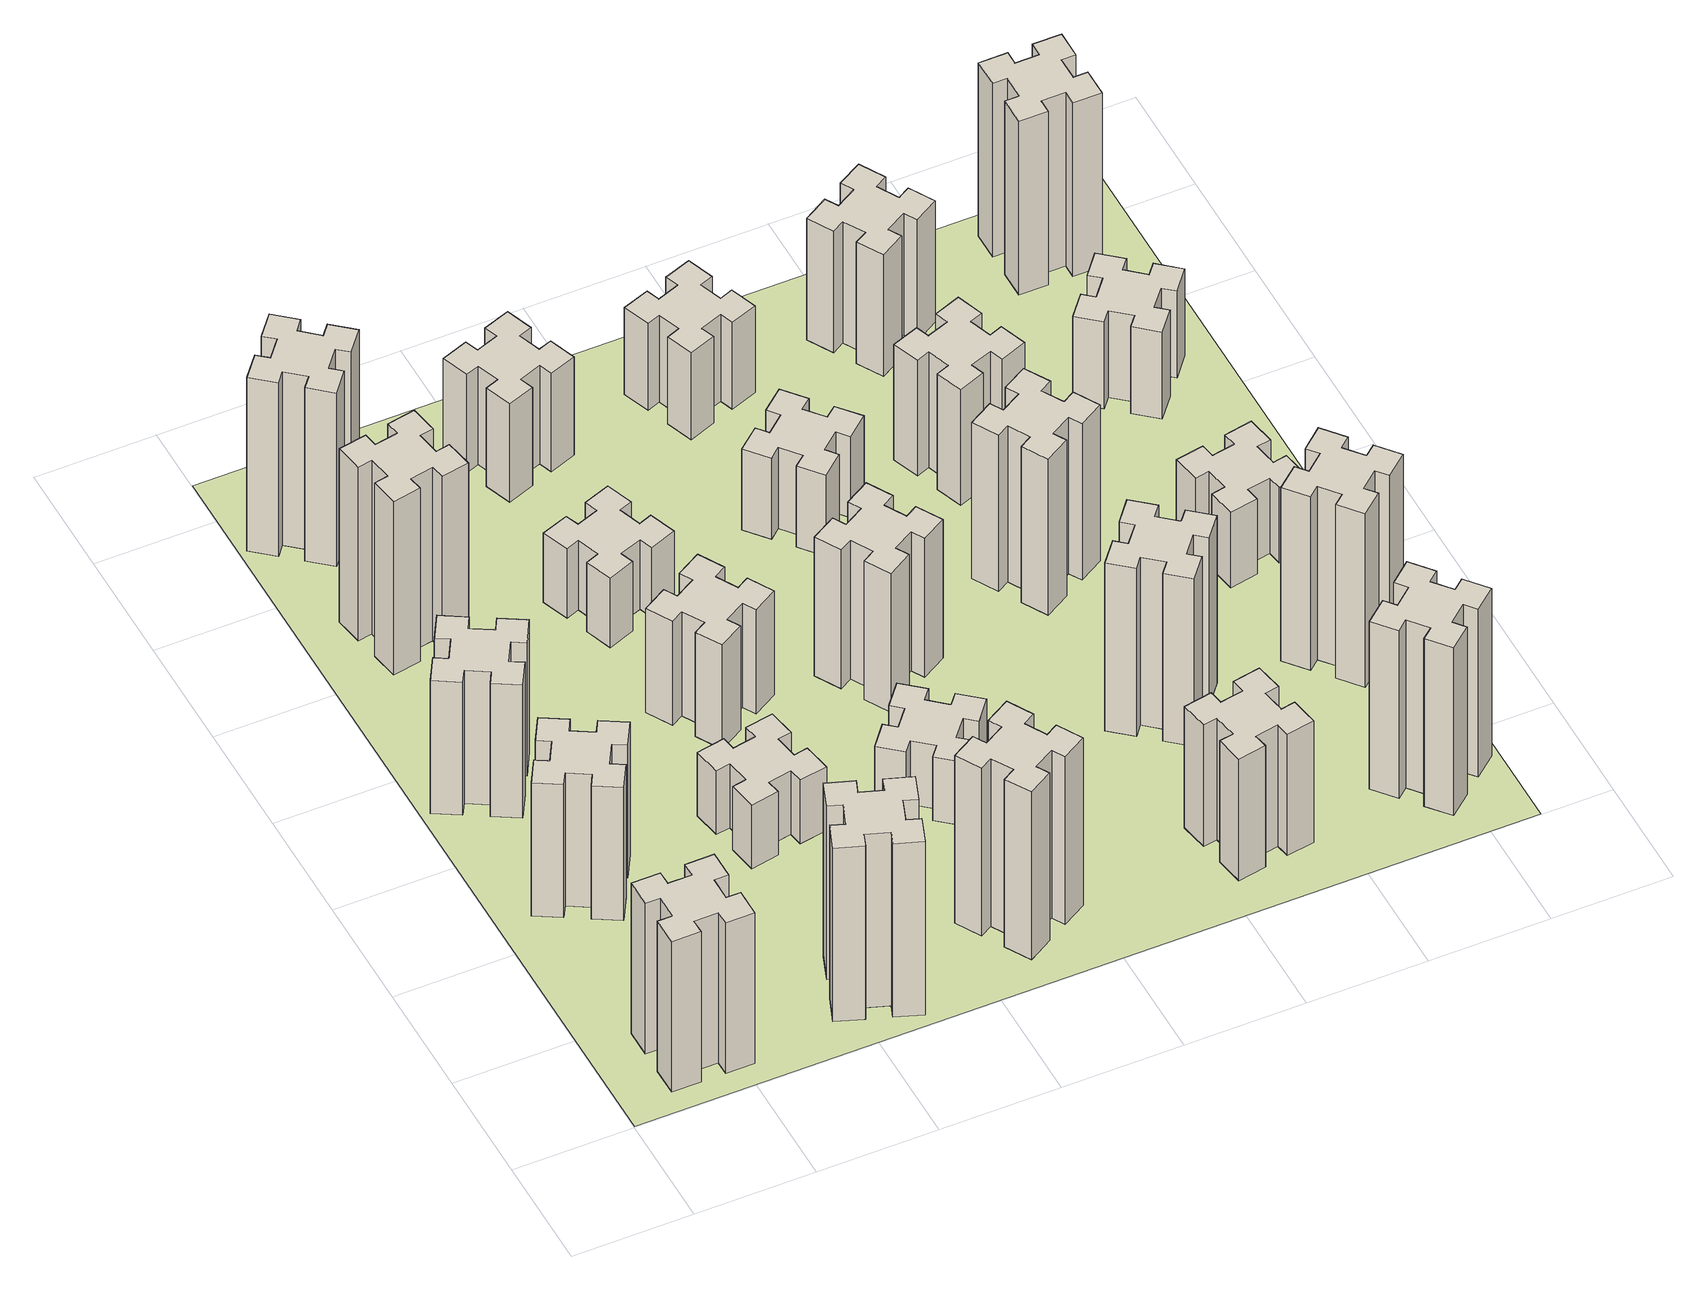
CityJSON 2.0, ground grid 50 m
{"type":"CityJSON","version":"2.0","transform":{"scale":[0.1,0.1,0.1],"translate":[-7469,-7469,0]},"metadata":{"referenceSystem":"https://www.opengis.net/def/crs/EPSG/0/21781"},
"CityObjects":{
"building1":{"type":"Building","attributes":{"class":"1000","function":"1000","usage":"1000","yearOfConstruction":2016,"roofType":"1000","measuredHeight":78,"storeysAboveGround":30,"storeysBelowGround":0},"geometry":[{"type":"Solid","lod":"1","boundaries":[[[[0,1,2,3,4,5,6,7,8,9,10,11,12,13,14,15,16,17,18,19]],[[17,16,20,21]],[[16,15,22,20]],[[15,14,23,22]],[[14,13,24,23]],[[13,12,25,24]],[[12,11,26,25]],[[11,10,27,26]],[[10,9,28,27]],[[9,8,29,28]],[[8,7,30,29]],[[7,6,31,30]],[[6,5,32,31]],[[5,4,33,32]],[[4,3,34,33]],[[3,2,35,34]],[[2,1,36,35]],[[1,0,37,36]],[[0,19,38,37]],[[19,18,39,38]],[[18,17,21,39]],[[24,25,26,27,28,29,30,31,32,33,34,35,36,37,38,39,21,20,22,23]]]]}]},
"building2":{"type":"Building","attributes":{"class":"1000","function":"1000","usage":"1000","yearOfConstruction":2016,"roofType":"1000","measuredHeight":69,"storeysAboveGround":30,"storeysBelowGround":0},"geometry":[{"type":"Solid","lod":"1","boundaries":[[[[40,41,42,43,44,45,46,47,48,49,50,51,52,53,54,55,56,57,58,59]],[[57,56,60,61]],[[56,55,62,60]],[[55,54,63,62]],[[54,53,64,63]],[[53,52,65,64]],[[52,51,66,65]],[[51,50,67,66]],[[50,49,68,67]],[[49,48,69,68]],[[48,47,70,69]],[[47,46,71,70]],[[46,45,72,71]],[[45,44,73,72]],[[44,43,74,73]],[[43,42,75,74]],[[42,41,76,75]],[[41,40,77,76]],[[40,59,78,77]],[[59,58,79,78]],[[58,57,61,79]],[[64,65,66,67,68,69,70,71,72,73,74,75,76,77,78,79,61,60,62,63]]]]}]},
"building3":{"type":"Building","attributes":{"class":"1000","function":"1000","usage":"1000","yearOfConstruction":2016,"roofType":"1000","measuredHeight":69,"storeysAboveGround":30,"storeysBelowGround":0},"geometry":[{"type":"Solid","lod":"1","boundaries":[[[[80,81,82,83,84,85,86,87,88,89,90,91,92,93,94,95,96,97,98,99]],[[97,96,100,101]],[[96,95,102,100]],[[95,94,103,102]],[[94,93,104,103]],[[93,92,105,104]],[[92,91,106,105]],[[91,90,107,106]],[[90,89,108,107]],[[89,88,109,108]],[[88,87,110,109]],[[87,86,111,110]],[[86,85,112,111]],[[85,84,113,112]],[[84,83,114,113]],[[83,82,115,114]],[[82,81,116,115]],[[81,80,117,116]],[[80,99,118,117]],[[99,98,119,118]],[[98,97,101,119]],[[104,105,106,107,108,109,110,111,112,113,114,115,116,117,118,119,101,100,102,103]]]]}]},
"building4":{"type":"Building","attributes":{"class":"1000","function":"1000","usage":"1000","yearOfConstruction":2016,"roofType":"1000","measuredHeight":90,"storeysAboveGround":30,"storeysBelowGround":0},"geometry":[{"type":"Solid","lod":"1","boundaries":[[[[120,121,122,123,124,125,126,127,128,129,130,131,132,133,134,135,136,137,138,139]],[[137,136,140,141]],[[136,135,142,140]],[[135,134,143,142]],[[134,133,144,143]],[[133,132,145,144]],[[132,131,146,145]],[[131,130,147,146]],[[130,129,148,147]],[[129,128,149,148]],[[128,127,150,149]],[[127,126,151,150]],[[126,125,152,151]],[[125,124,153,152]],[[124,123,154,153]],[[123,122,155,154]],[[122,121,156,155]],[[121,120,157,156]],[[120,139,158,157]],[[139,138,159,158]],[[138,137,141,159]],[[144,145,146,147,148,149,150,151,152,153,154,155,156,157,158,159,141,140,142,143]]]]}]},
"building5":{"type":"Building","attributes":{"class":"1000","function":"1000","usage":"1000","yearOfConstruction":2016,"roofType":"1000","measuredHeight":90,"storeysAboveGround":30,"storeysBelowGround":0},"geometry":[{"type":"Solid","lod":"1","boundaries":[[[[160,161,162,163,164,165,166,167,168,169,170,171,172,173,174,175,176,177,178,179]],[[177,176,180,181]],[[176,175,182,180]],[[175,174,183,182]],[[174,173,184,183]],[[173,172,185,184]],[[172,171,186,185]],[[171,170,187,186]],[[170,169,188,187]],[[169,168,189,188]],[[168,167,190,189]],[[167,166,191,190]],[[166,165,192,191]],[[165,164,193,192]],[[164,163,194,193]],[[163,162,195,194]],[[162,161,196,195]],[[161,160,197,196]],[[160,179,198,197]],[[179,178,199,198]],[[178,177,181,199]],[[184,185,186,187,188,189,190,191,192,193,194,195,196,197,198,199,181,180,182,183]]]]}]},
"building6":{"type":"Building","attributes":{"class":"1000","function":"1000","usage":"1000","yearOfConstruction":2016,"roofType":"1000","measuredHeight":90,"storeysAboveGround":30,"storeysBelowGround":0},"geometry":[{"type":"Solid","lod":"1","boundaries":[[[[200,201,202,203,204,205,206,207,208,209,210,211,212,213,214,215,216,217,218,219]],[[217,216,220,221]],[[216,215,222,220]],[[215,214,223,222]],[[214,213,224,223]],[[213,212,225,224]],[[212,211,226,225]],[[211,210,227,226]],[[210,209,228,227]],[[209,208,229,228]],[[208,207,230,229]],[[207,206,231,230]],[[206,205,232,231]],[[205,204,233,232]],[[204,203,234,233]],[[203,202,235,234]],[[202,201,236,235]],[[201,200,237,236]],[[200,219,238,237]],[[219,218,239,238]],[[218,217,221,239]],[[224,225,226,227,228,229,230,231,232,233,234,235,236,237,238,239,221,220,222,223]]]]}]},
"building7":{"type":"Building","attributes":{"class":"1000","function":"1000","usage":"1000","yearOfConstruction":2016,"roofType":"1000","measuredHeight":33,"storeysAboveGround":30,"storeysBelowGround":0},"geometry":[{"type":"Solid","lod":"1","boundaries":[[[[240,241,242,243,244,245,246,247,248,249,250,251,252,253,254,255,256,257,258,259]],[[257,256,260,261]],[[256,255,262,260]],[[255,254,263,262]],[[254,253,264,263]],[[253,252,265,264]],[[252,251,266,265]],[[251,250,267,266]],[[250,249,268,267]],[[249,248,269,268]],[[248,247,270,269]],[[247,246,271,270]],[[246,245,272,271]],[[245,244,273,272]],[[244,243,274,273]],[[243,242,275,274]],[[242,241,276,275]],[[241,240,277,276]],[[240,259,278,277]],[[259,258,279,278]],[[258,257,261,279]],[[264,265,266,267,268,269,270,271,272,273,274,275,276,277,278,279,261,260,262,263]]]]}]},
"building8":{"type":"Building","attributes":{"class":"1000","function":"1000","usage":"1000","yearOfConstruction":2016,"roofType":"1000","measuredHeight":54,"storeysAboveGround":30,"storeysBelowGround":0},"geometry":[{"type":"Solid","lod":"1","boundaries":[[[[280,281,282,283,284,285,286,287,288,289,290,291,292,293,294,295,296,297,298,299]],[[297,296,300,301]],[[296,295,302,300]],[[295,294,303,302]],[[294,293,304,303]],[[293,292,305,304]],[[292,291,306,305]],[[291,290,307,306]],[[290,289,308,307]],[[289,288,309,308]],[[288,287,310,309]],[[287,286,311,310]],[[286,285,312,311]],[[285,284,313,312]],[[284,283,314,313]],[[283,282,315,314]],[[282,281,316,315]],[[281,280,317,316]],[[280,299,318,317]],[[299,298,319,318]],[[298,297,301,319]],[[304,305,306,307,308,309,310,311,312,313,314,315,316,317,318,319,301,300,302,303]]]]}]},
"building9":{"type":"Building","attributes":{"class":"1000","function":"1000","usage":"1000","yearOfConstruction":2016,"roofType":"1000","measuredHeight":36,"storeysAboveGround":30,"storeysBelowGround":0},"geometry":[{"type":"Solid","lod":"1","boundaries":[[[[320,321,322,323,324,325,326,327,328,329,330,331,332,333,334,335,336,337,338,339]],[[337,336,340,341]],[[336,335,342,340]],[[335,334,343,342]],[[334,333,344,343]],[[333,332,345,344]],[[332,331,346,345]],[[331,330,347,346]],[[330,329,348,347]],[[329,328,349,348]],[[328,327,350,349]],[[327,326,351,350]],[[326,325,352,351]],[[325,324,353,352]],[[324,323,354,353]],[[323,322,355,354]],[[322,321,356,355]],[[321,320,357,356]],[[320,339,358,357]],[[339,338,359,358]],[[338,337,341,359]],[[344,345,346,347,348,349,350,351,352,353,354,355,356,357,358,359,341,340,342,343]]]]}]},
"building10":{"type":"Building","attributes":{"class":"1000","function":"1000","usage":"1000","yearOfConstruction":2016,"roofType":"1000","measuredHeight":87,"storeysAboveGround":30,"storeysBelowGround":0},"geometry":[{"type":"Solid","lod":"1","boundaries":[[[[360,361,362,363,364,365,366,367,368,369,370,371,372,373,374,375,376,377,378,379]],[[377,376,380,381]],[[376,375,382,380]],[[375,374,383,382]],[[374,373,384,383]],[[373,372,385,384]],[[372,371,386,385]],[[371,370,387,386]],[[370,369,388,387]],[[369,368,389,388]],[[368,367,390,389]],[[367,366,391,390]],[[366,365,392,391]],[[365,364,393,392]],[[364,363,394,393]],[[363,362,395,394]],[[362,361,396,395]],[[361,360,397,396]],[[360,379,398,397]],[[379,378,399,398]],[[378,377,381,399]],[[384,385,386,387,388,389,390,391,392,393,394,395,396,397,398,399,381,380,382,383]]]]}]},
"building11":{"type":"Building","attributes":{"class":"1000","function":"1000","usage":"1000","yearOfConstruction":2016,"roofType":"1000","measuredHeight":33,"storeysAboveGround":30,"storeysBelowGround":0},"geometry":[{"type":"Solid","lod":"1","boundaries":[[[[400,401,402,403,404,405,406,407,408,409,410,411,412,413,414,415,416,417,418,419]],[[417,416,420,421]],[[416,415,422,420]],[[415,414,423,422]],[[414,413,424,423]],[[413,412,425,424]],[[412,411,426,425]],[[411,410,427,426]],[[410,409,428,427]],[[409,408,429,428]],[[408,407,430,429]],[[407,406,431,430]],[[406,405,432,431]],[[405,404,433,432]],[[404,403,434,433]],[[403,402,435,434]],[[402,401,436,435]],[[401,400,437,436]],[[400,419,438,437]],[[419,418,439,438]],[[418,417,421,439]],[[424,425,426,427,428,429,430,431,432,433,434,435,436,437,438,439,421,420,422,423]]]]}]},
"building12":{"type":"Building","attributes":{"class":"1000","function":"1000","usage":"1000","yearOfConstruction":2016,"roofType":"1000","measuredHeight":51,"storeysAboveGround":30,"storeysBelowGround":0},"geometry":[{"type":"Solid","lod":"1","boundaries":[[[[440,441,442,443,444,445,446,447,448,449,450,451,452,453,454,455,456,457,458,459]],[[457,456,460,461]],[[456,455,462,460]],[[455,454,463,462]],[[454,453,464,463]],[[453,452,465,464]],[[452,451,466,465]],[[451,450,467,466]],[[450,449,468,467]],[[449,448,469,468]],[[448,447,470,469]],[[447,446,471,470]],[[446,445,472,471]],[[445,444,473,472]],[[444,443,474,473]],[[443,442,475,474]],[[442,441,476,475]],[[441,440,477,476]],[[440,459,478,477]],[[459,458,479,478]],[[458,457,461,479]],[[464,465,466,467,468,469,470,471,472,473,474,475,476,477,478,479,461,460,462,463]]]]}]},
"building13":{"type":"Building","attributes":{"class":"1000","function":"1000","usage":"1000","yearOfConstruction":2016,"roofType":"1000","measuredHeight":72,"storeysAboveGround":30,"storeysBelowGround":0},"geometry":[{"type":"Solid","lod":"1","boundaries":[[[[480,481,482,483,484,485,486,487,488,489,490,491,492,493,494,495,496,497,498,499]],[[497,496,500,501]],[[496,495,502,500]],[[495,494,503,502]],[[494,493,504,503]],[[493,492,505,504]],[[492,491,506,505]],[[491,490,507,506]],[[490,489,508,507]],[[489,488,509,508]],[[488,487,510,509]],[[487,486,511,510]],[[486,485,512,511]],[[485,484,513,512]],[[484,483,514,513]],[[483,482,515,514]],[[482,481,516,515]],[[481,480,517,516]],[[480,499,518,517]],[[499,498,519,518]],[[498,497,501,519]],[[504,505,506,507,508,509,510,511,512,513,514,515,516,517,518,519,501,500,502,503]]]]}]},
"building14":{"type":"Building","attributes":{"class":"1000","function":"1000","usage":"1000","yearOfConstruction":2016,"roofType":"1000","measuredHeight":42,"storeysAboveGround":30,"storeysBelowGround":0},"geometry":[{"type":"Solid","lod":"1","boundaries":[[[[520,521,522,523,524,525,526,527,528,529,530,531,532,533,534,535,536,537,538,539]],[[537,536,540,541]],[[536,535,542,540]],[[535,534,543,542]],[[534,533,544,543]],[[533,532,545,544]],[[532,531,546,545]],[[531,530,547,546]],[[530,529,548,547]],[[529,528,549,548]],[[528,527,550,549]],[[527,526,551,550]],[[526,525,552,551]],[[525,524,553,552]],[[524,523,554,553]],[[523,522,555,554]],[[522,521,556,555]],[[521,520,557,556]],[[520,539,558,557]],[[539,538,559,558]],[[538,537,541,559]],[[544,545,546,547,548,549,550,551,552,553,554,555,556,557,558,559,541,540,542,543]]]]}]},
"building15":{"type":"Building","attributes":{"class":"1000","function":"1000","usage":"1000","yearOfConstruction":2016,"roofType":"1000","measuredHeight":63,"storeysAboveGround":30,"storeysBelowGround":0},"geometry":[{"type":"Solid","lod":"1","boundaries":[[[[560,561,562,563,564,565,566,567,568,569,570,571,572,573,574,575,576,577,578,579]],[[577,576,580,581]],[[576,575,582,580]],[[575,574,583,582]],[[574,573,584,583]],[[573,572,585,584]],[[572,571,586,585]],[[571,570,587,586]],[[570,569,588,587]],[[569,568,589,588]],[[568,567,590,589]],[[567,566,591,590]],[[566,565,592,591]],[[565,564,593,592]],[[564,563,594,593]],[[563,562,595,594]],[[562,561,596,595]],[[561,560,597,596]],[[560,579,598,597]],[[579,578,599,598]],[[578,577,581,599]],[[584,585,586,587,588,589,590,591,592,593,594,595,596,597,598,599,581,580,582,583]]]]}]},
"building16":{"type":"Building","attributes":{"class":"1000","function":"1000","usage":"1000","yearOfConstruction":2016,"roofType":"1000","measuredHeight":45,"storeysAboveGround":30,"storeysBelowGround":0},"geometry":[{"type":"Solid","lod":"1","boundaries":[[[[600,601,602,603,604,605,606,607,608,609,610,611,612,613,614,615,616,617,618,619]],[[617,616,620,621]],[[616,615,622,620]],[[615,614,623,622]],[[614,613,624,623]],[[613,612,625,624]],[[612,611,626,625]],[[611,610,627,626]],[[610,609,628,627]],[[609,608,629,628]],[[608,607,630,629]],[[607,606,631,630]],[[606,605,632,631]],[[605,604,633,632]],[[604,603,634,633]],[[603,602,635,634]],[[602,601,636,635]],[[601,600,637,636]],[[600,619,638,637]],[[619,618,639,638]],[[618,617,621,639]],[[624,625,626,627,628,629,630,631,632,633,634,635,636,637,638,639,621,620,622,623]]]]}]},
"building17":{"type":"Building","attributes":{"class":"1000","function":"1000","usage":"1000","yearOfConstruction":2016,"roofType":"1000","measuredHeight":87,"storeysAboveGround":30,"storeysBelowGround":0},"geometry":[{"type":"Solid","lod":"1","boundaries":[[[[640,641,642,643,644,645,646,647,648,649,650,651,652,653,654,655,656,657,658,659]],[[657,656,660,661]],[[656,655,662,660]],[[655,654,663,662]],[[654,653,664,663]],[[653,652,665,664]],[[652,651,666,665]],[[651,650,667,666]],[[650,649,668,667]],[[649,648,669,668]],[[648,647,670,669]],[[647,646,671,670]],[[646,645,672,671]],[[645,644,673,672]],[[644,643,674,673]],[[643,642,675,674]],[[642,641,676,675]],[[641,640,677,676]],[[640,659,678,677]],[[659,658,679,678]],[[658,657,661,679]],[[664,665,666,667,668,669,670,671,672,673,674,675,676,677,678,679,661,660,662,663]]]]}]},
"building18":{"type":"Building","attributes":{"class":"1000","function":"1000","usage":"1000","yearOfConstruction":2016,"roofType":"1000","measuredHeight":81,"storeysAboveGround":30,"storeysBelowGround":0},"geometry":[{"type":"Solid","lod":"1","boundaries":[[[[680,681,682,683,684,685,686,687,688,689,690,691,692,693,694,695,696,697,698,699]],[[697,696,700,701]],[[696,695,702,700]],[[695,694,703,702]],[[694,693,704,703]],[[693,692,705,704]],[[692,691,706,705]],[[691,690,707,706]],[[690,689,708,707]],[[689,688,709,708]],[[688,687,710,709]],[[687,686,711,710]],[[686,685,712,711]],[[685,684,713,712]],[[684,683,714,713]],[[683,682,715,714]],[[682,681,716,715]],[[681,680,717,716]],[[680,699,718,717]],[[699,698,719,718]],[[698,697,701,719]],[[704,705,706,707,708,709,710,711,712,713,714,715,716,717,718,719,701,700,702,703]]]]}]},
"building19":{"type":"Building","attributes":{"class":"1000","function":"1000","usage":"1000","yearOfConstruction":2016,"roofType":"1000","measuredHeight":60,"storeysAboveGround":30,"storeysBelowGround":0},"geometry":[{"type":"Solid","lod":"1","boundaries":[[[[720,721,722,723,724,725,726,727,728,729,730,731,732,733,734,735,736,737,738,739]],[[737,736,740,741]],[[736,735,742,740]],[[735,734,743,742]],[[734,733,744,743]],[[733,732,745,744]],[[732,731,746,745]],[[731,730,747,746]],[[730,729,748,747]],[[729,728,749,748]],[[728,727,750,749]],[[727,726,751,750]],[[726,725,752,751]],[[725,724,753,752]],[[724,723,754,753]],[[723,722,755,754]],[[722,721,756,755]],[[721,720,757,756]],[[720,739,758,757]],[[739,738,759,758]],[[738,737,741,759]],[[744,745,746,747,748,749,750,751,752,753,754,755,756,757,758,759,741,740,742,743]]]]}]},
"building20":{"type":"Building","attributes":{"class":"1000","function":"1000","usage":"1000","yearOfConstruction":2016,"roofType":"1000","measuredHeight":87,"storeysAboveGround":30,"storeysBelowGround":0},"geometry":[{"type":"Solid","lod":"1","boundaries":[[[[760,761,762,763,764,765,766,767,768,769,770,771,772,773,774,775,776,777,778,779]],[[777,776,780,781]],[[776,775,782,780]],[[775,774,783,782]],[[774,773,784,783]],[[773,772,785,784]],[[772,771,786,785]],[[771,770,787,786]],[[770,769,788,787]],[[769,768,789,788]],[[768,767,790,789]],[[767,766,791,790]],[[766,765,792,791]],[[765,764,793,792]],[[764,763,794,793]],[[763,762,795,794]],[[762,761,796,795]],[[761,760,797,796]],[[760,779,798,797]],[[779,778,799,798]],[[778,777,781,799]],[[784,785,786,787,788,789,790,791,792,793,794,795,796,797,798,799,781,780,782,783]]]]}]},
"building21":{"type":"Building","attributes":{"class":"1000","function":"1000","usage":"1000","yearOfConstruction":2016,"roofType":"1000","measuredHeight":63,"storeysAboveGround":30,"storeysBelowGround":0},"geometry":[{"type":"Solid","lod":"1","boundaries":[[[[800,801,802,803,804,805,806,807,808,809,810,811,812,813,814,815,816,817,818,819]],[[817,816,820,821]],[[816,815,822,820]],[[815,814,823,822]],[[814,813,824,823]],[[813,812,825,824]],[[812,811,826,825]],[[811,810,827,826]],[[810,809,828,827]],[[809,808,829,828]],[[808,807,830,829]],[[807,806,831,830]],[[806,805,832,831]],[[805,804,833,832]],[[804,803,834,833]],[[803,802,835,834]],[[802,801,836,835]],[[801,800,837,836]],[[800,819,838,837]],[[819,818,839,838]],[[818,817,821,839]],[[824,825,826,827,828,829,830,831,832,833,834,835,836,837,838,839,821,820,822,823]]]]}]},
"building22":{"type":"Building","attributes":{"class":"1000","function":"1000","usage":"1000","yearOfConstruction":2016,"roofType":"1000","measuredHeight":90,"storeysAboveGround":30,"storeysBelowGround":0},"geometry":[{"type":"Solid","lod":"1","boundaries":[[[[840,841,842,843,844,845,846,847,848,849,850,851,852,853,854,855,856,857,858,859]],[[857,856,860,861]],[[856,855,862,860]],[[855,854,863,862]],[[854,853,864,863]],[[853,852,865,864]],[[852,851,866,865]],[[851,850,867,866]],[[850,849,868,867]],[[849,848,869,868]],[[848,847,870,869]],[[847,846,871,870]],[[846,845,872,871]],[[845,844,873,872]],[[844,843,874,873]],[[843,842,875,874]],[[842,841,876,875]],[[841,840,877,876]],[[840,859,878,877]],[[859,858,879,878]],[[858,857,861,879]],[[864,865,866,867,868,869,870,871,872,873,874,875,876,877,878,879,861,860,862,863]]]]}]},
"building23":{"type":"Building","attributes":{"class":"1000","function":"1000","usage":"1000","yearOfConstruction":2016,"roofType":"1000","measuredHeight":39,"storeysAboveGround":30,"storeysBelowGround":0},"geometry":[{"type":"Solid","lod":"1","boundaries":[[[[880,881,882,883,884,885,886,887,888,889,890,891,892,893,894,895,896,897,898,899]],[[897,896,900,901]],[[896,895,902,900]],[[895,894,903,902]],[[894,893,904,903]],[[893,892,905,904]],[[892,891,906,905]],[[891,890,907,906]],[[890,889,908,907]],[[889,888,909,908]],[[888,887,910,909]],[[887,886,911,910]],[[886,885,912,911]],[[885,884,913,912]],[[884,883,914,913]],[[883,882,915,914]],[[882,881,916,915]],[[881,880,917,916]],[[880,899,918,917]],[[899,898,919,918]],[[898,897,901,919]],[[904,905,906,907,908,909,910,911,912,913,914,915,916,917,918,919,901,900,902,903]]]]}]},
"building24":{"type":"Building","attributes":{"class":"1000","function":"1000","usage":"1000","yearOfConstruction":2016,"roofType":"1000","measuredHeight":45,"storeysAboveGround":30,"storeysBelowGround":0},"geometry":[{"type":"Solid","lod":"1","boundaries":[[[[920,921,922,923,924,925,926,927,928,929,930,931,932,933,934,935,936,937,938,939]],[[937,936,940,941]],[[936,935,942,940]],[[935,934,943,942]],[[934,933,944,943]],[[933,932,945,944]],[[932,931,946,945]],[[931,930,947,946]],[[930,929,948,947]],[[929,928,949,948]],[[928,927,950,949]],[[927,926,951,950]],[[926,925,952,951]],[[925,924,953,952]],[[924,923,954,953]],[[923,922,955,954]],[[922,921,956,955]],[[921,920,957,956]],[[920,939,958,957]],[[939,938,959,958]],[[938,937,941,959]],[[944,945,946,947,948,949,950,951,952,953,954,955,956,957,958,959,941,940,942,943]]]]}]},
"building25":{"type":"Building","attributes":{"class":"1000","function":"1000","usage":"1000","yearOfConstruction":2016,"roofType":"1000","measuredHeight":90,"storeysAboveGround":30,"storeysBelowGround":0},"geometry":[{"type":"Solid","lod":"1","boundaries":[[[[960,961,962,963,964,965,966,967,968,969,970,971,972,973,974,975,976,977,978,979]],[[977,976,980,981]],[[976,975,982,980]],[[975,974,983,982]],[[974,973,984,983]],[[973,972,985,984]],[[972,971,986,985]],[[971,970,987,986]],[[970,969,988,987]],[[969,968,989,988]],[[968,967,990,989]],[[967,966,991,990]],[[966,965,992,991]],[[965,964,993,992]],[[964,963,994,993]],[[963,962,995,994]],[[962,961,996,995]],[[961,960,997,996]],[[960,979,998,997]],[[979,978,999,998]],[[978,977,981,999]],[[984,985,986,987,988,989,990,991,992,993,994,995,996,997,998,999,981,980,982,983]]]]}]},
"landuse1":{"type":"LandUse","attributes":{"name":"plot1","function":"1010"},"geometry":[{"type":"MultiSurface","lod":"1","boundaries":[[[1000,1001,1002,1003]]]}]}
},
"vertices":[
[265,325,0],[265,225,0],[205,225,0],[205,105,0],[325,105,0],[325,165,0],[425,165,0],[425,105,0],[545,105,0],[545,225,0],[485,225,0],[485,325,0],[545,325,0],[545,445,0],[425,445,0],[425,385,0],[325,385,0],[325,445,0],[205,445,0],[205,325,0],[325,385,780],[325,445,780],[425,385,780],[425,445,780],[545,445,780],[545,325,780],[485,325,780],[485,225,780],[545,225,780],[545,105,780],[425,105,780],[425,165,780],[325,165,780],[325,105,780],[205,105,780],[205,225,780],[265,225,780],[265,325,780],[205,325,780],[205,445,780],
[305,1314,0],[255,1227,0],[203,1257,0],[143,1153,0],[247,1093,0],[277,1145,0],[364,1095,0],[334,1043,0],[438,983,0],[498,1087,0],[446,1117,0],[496,1204,0],[548,1174,0],[608,1278,0],[504,1338,0],[474,1286,0],[387,1336,0],[417,1388,0],[313,1448,0],[253,1344,0],[387,1336,690],[417,1388,690],[474,1286,690],[504,1338,690],[608,1278,690],[548,1174,690],[496,1204,690],[446,1117,690],[498,1087,690],[438,983,690],[334,1043,690],[364,1095,690],[277,1145,690],[247,1093,690],[143,1153,690],[203,1257,690],[255,1227,690],[305,1314,690],[253,1344,690],[313,1448,690],
[374,1926,0],[287,1976,0],[317,2028,0],[213,2088,0],[153,1984,0],[205,1954,0],[155,1867,0],[103,1897,0],[43,1793,0],[147,1733,0],[177,1785,0],[264,1735,0],[234,1683,0],[338,1623,0],[398,1727,0],[346,1757,0],[396,1844,0],[448,1814,0],[508,1918,0],[404,1978,0],[396,1844,690],[448,1814,690],[346,1757,690],[398,1727,690],[338,1623,690],[234,1683,690],[264,1735,690],[177,1785,690],[147,1733,690],[43,1793,690],[103,1897,690],[155,1867,690],[205,1954,690],[153,1984,690],[213,2088,690],[317,2028,690],[287,1976,690],[374,1926,690],[404,1978,690],[508,1918,690],
[405,2812,0],[307,2795,0],[297,2854,0],[178,2833,0],[199,2715,0],[258,2725,0],[276,2627,0],[217,2617,0],[237,2498,0],[356,2519,0],[345,2578,0],[444,2596,0],[454,2537,0],[572,2557,0],[551,2676,0],[492,2665,0],[475,2764,0],[534,2774,0],[513,2892,0],[395,2871,0],[475,2764,900],[534,2774,900],[492,2665,900],[551,2676,900],[572,2557,900],[454,2537,900],[444,2596,900],[345,2578,900],[356,2519,900],[237,2498,900],[217,2617,900],[276,2627,900],[258,2725,900],[199,2715,900],[178,2833,900],[297,2854,900],[307,2795,900],[405,2812,900],[395,2871,900],[513,2892,900],
[1029,360,0],[995,266,0],[939,287,0],[897,174,0],[1010,133,0],[1031,189,0],[1125,155,0],[1104,99,0],[1217,57,0],[1258,170,0],[1202,191,0],[1236,285,0],[1292,264,0],[1333,377,0],[1220,418,0],[1200,362,0],[1106,396,0],[1127,452,0],[1014,493,0],[973,380,0],[1106,396,900],[1127,452,900],[1200,362,900],[1220,418,900],[1333,377,900],[1292,264,900],[1236,285,900],[1202,191,900],[1258,170,900],[1217,57,900],[1104,99,900],[1125,155,900],[1031,189,900],[1010,133,900],[897,174,900],[939,287,900],[995,266,900],[1029,360,900],[973,380,900],[1014,493,900],
[384,3387,0],[308,3452,0],[346,3498,0],[254,3575,0],[177,3483,0],[223,3444,0],[159,3368,0],[113,3406,0],[36,3314,0],[128,3237,0],[166,3283,0],[243,3219,0],[204,3173,0],[296,3096,0],[373,3188,0],[327,3226,0],[392,3303,0],[438,3264,0],[515,3356,0],[423,3433,0],[392,3303,900],[438,3264,900],[327,3226,900],[373,3188,900],[296,3096,900],[204,3173,900],[243,3219,900],[166,3283,900],[128,3237,900],[36,3314,900],[113,3406,900],[159,3368,900],[223,3444,900],[177,3483,900],[254,3575,900],[346,3498,900],[308,3452,900],[384,3387,900],[423,3433,900],[515,3356,900],
[1232,1185,0],[1215,1284,0],[1274,1294,0],[1253,1412,0],[1135,1391,0],[1145,1332,0],[1047,1315,0],[1037,1374,0],[918,1353,0],[939,1235,0],[998,1245,0],[1016,1147,0],[957,1137,0],[977,1018,0],[1096,1039,0],[1085,1098,0],[1184,1116,0],[1194,1057,0],[1312,1077,0],[1291,1196,0],[1184,1116,330],[1194,1057,330],[1085,1098,330],[1096,1039,330],[977,1018,330],[957,1137,330],[1016,1147,330],[998,1245,330],[939,1235,330],[918,1353,330],[1037,1374,330],[1047,1315,330],[1145,1332,330],[1135,1391,330],[1253,1412,330],[1274,1294,330],[1215,1284,330],[1232,1185,330],[1291,1196,330],[1312,1077,330],
[1336,1867,0],[1286,1954,0],[1338,1984,0],[1278,2088,0],[1174,2028,0],[1204,1976,0],[1117,1926,0],[1087,1978,0],[983,1918,0],[1043,1814,0],[1095,1844,0],[1145,1757,0],[1093,1727,0],[1153,1623,0],[1257,1683,0],[1227,1735,0],[1314,1785,0],[1344,1733,0],[1448,1793,0],[1388,1897,0],[1314,1785,540],[1344,1733,540],[1227,1735,540],[1257,1683,540],[1153,1623,540],[1093,1727,540],[1145,1757,540],[1095,1844,540],[1043,1814,540],[983,1918,540],[1087,1978,540],[1117,1926,540],[1204,1976,540],[1174,2028,540],[1278,2088,540],[1338,1984,540],[1286,1954,540],[1336,1867,540],[1388,1897,540],[1448,1793,540],
[1125,2616,0],[1031,2582,0],[1010,2638,0],[897,2597,0],[939,2484,0],[995,2505,0],[1029,2411,0],[973,2390,0],[1014,2277,0],[1127,2319,0],[1106,2375,0],[1200,2409,0],[1220,2353,0],[1333,2394,0],[1292,2507,0],[1236,2486,0],[1202,2580,0],[1258,2600,0],[1217,2713,0],[1104,2672,0],[1202,2580,360],[1258,2600,360],[1236,2486,360],[1292,2507,360],[1333,2394,360],[1220,2353,360],[1200,2409,360],[1106,2375,360],[1127,2319,360],[1014,2277,360],[973,2390,360],[1029,2411,360],[995,2505,360],[939,2484,360],[897,2597,360],[1010,2638,360],[1031,2582,360],[1125,2616,360],[1104,2672,360],[1217,2713,360],
[1744,496,0],[1657,446,0],[1627,498,0],[1523,438,0],[1583,334,0],[1635,364,0],[1685,277,0],[1633,247,0],[1693,143,0],[1797,203,0],[1767,255,0],[1854,305,0],[1884,253,0],[1988,313,0],[1928,417,0],[1876,387,0],[1826,474,0],[1878,504,0],[1818,608,0],[1714,548,0],[1826,474,870],[1878,504,870],[1876,387,870],[1928,417,870],[1988,313,870],[1884,253,870],[1854,305,870],[1767,255,870],[1797,203,870],[1693,143,870],[1633,247,870],[1685,277,870],[1635,364,870],[1583,334,870],[1523,438,870],[1627,498,870],[1657,446,870],[1744,496,870],[1714,548,870],[1818,608,870],
[1703,1224,0],[1639,1148,0],[1593,1186,0],[1516,1094,0],[1608,1017,0],[1646,1063,0],[1723,999,0],[1684,953,0],[1776,876,0],[1853,968,0],[1807,1006,0],[1872,1083,0],[1918,1044,0],[1995,1136,0],[1903,1213,0],[1864,1167,0],[1788,1232,0],[1826,1278,0],[1734,1355,0],[1657,1263,0],[1788,1232,330],[1826,1278,330],[1864,1167,330],[1903,1213,330],[1995,1136,330],[1918,1044,330],[1872,1083,330],[1807,1006,330],[1853,968,330],[1776,876,330],[1684,953,330],[1723,999,330],[1646,1063,330],[1608,1017,330],[1516,1094,330],[1593,1186,330],[1639,1148,330],[1703,1224,330],[1657,1263,330],[1734,1355,330],
[1125,3456,0],[1031,3422,0],[1010,3478,0],[897,3437,0],[939,3324,0],[995,3345,0],[1029,3251,0],[973,3230,0],[1014,3117,0],[1127,3159,0],[1106,3215,0],[1200,3249,0],[1220,3193,0],[1333,3234,0],[1292,3347,0],[1236,3326,0],[1202,3420,0],[1258,3440,0],[1217,3553,0],[1104,3512,0],[1202,3420,510],[1258,3440,510],[1236,3326,510],[1292,3347,510],[1333,3234,510],[1220,3193,510],[1200,3249,510],[1106,3215,510],[1127,3159,510],[1014,3117,510],[973,3230,510],[1029,3251,510],[995,3345,510],[939,3324,510],[897,3437,510],[1010,3478,510],[1031,3422,510],[1125,3456,510],[1104,3512,510],[1217,3553,510],
[1976,1767,0],[1926,1854,0],[1978,1884,0],[1918,1988,0],[1814,1928,0],[1844,1876,0],[1757,1826,0],[1727,1878,0],[1623,1818,0],[1683,1714,0],[1735,1744,0],[1785,1657,0],[1733,1627,0],[1793,1523,0],[1897,1583,0],[1867,1635,0],[1954,1685,0],[1984,1633,0],[2088,1693,0],[2028,1797,0],[1954,1685,720],[1984,1633,720],[1867,1635,720],[1897,1583,720],[1793,1523,720],[1733,1627,720],[1785,1657,720],[1735,1744,720],[1683,1714,720],[1623,1818,720],[1727,1878,720],[1757,1826,720],[1844,1876,720],[1814,1928,720],[1918,1988,720],[1978,1884,720],[1926,1854,720],[1976,1767,720],[2028,1797,720],[2088,1693,720],
[1988,2479,0],[2064,2543,0],[2103,2497,0],[2195,2574,0],[2118,2666,0],[2072,2628,0],[2007,2704,0],[2053,2743,0],[1976,2835,0],[1884,2758,0],[1923,2712,0],[1846,2647,0],[1808,2693,0],[1716,2616,0],[1793,2524,0],[1839,2563,0],[1903,2486,0],[1857,2448,0],[1934,2356,0],[2026,2433,0],[1903,2486,420],[1857,2448,420],[1839,2563,420],[1793,2524,420],[1716,2616,420],[1808,2693,420],[1846,2647,420],[1923,2712,420],[1884,2758,420],[1976,2835,420],[2053,2743,420],[2007,2704,420],[2072,2628,420],[2118,2666,420],[2195,2574,420],[2103,2497,420],[2064,2543,420],[1988,2479,420],[2026,2433,420],[1934,2356,420],
[2665,258,0],[2764,276,0],[2774,217,0],[2892,237,0],[2871,356,0],[2812,345,0],[2795,444,0],[2854,454,0],[2833,572,0],[2715,551,0],[2725,492,0],[2627,475,0],[2617,534,0],[2498,513,0],[2519,395,0],[2578,405,0],[2596,307,0],[2537,297,0],[2557,178,0],[2676,199,0],[2596,307,630],[2537,297,630],[2578,405,630],[2519,395,630],[2498,513,630],[2617,534,630],[2627,475,630],[2725,492,630],[2715,551,630],[2833,572,630],[2854,454,630],[2795,444,630],[2812,345,630],[2871,356,630],[2892,237,630],[2774,217,630],[2764,276,630],[2665,258,630],[2676,199,630],[2557,178,630],
[1865,3456,0],[1771,3422,0],[1750,3478,0],[1637,3437,0],[1679,3324,0],[1735,3345,0],[1769,3251,0],[1713,3230,0],[1754,3117,0],[1867,3159,0],[1846,3215,0],[1940,3249,0],[1960,3193,0],[2073,3234,0],[2032,3347,0],[1976,3326,0],[1942,3420,0],[1998,3440,0],[1957,3553,0],[1844,3512,0],[1942,3420,450],[1998,3440,450],[1976,3326,450],[2032,3347,450],[2073,3234,450],[1960,3193,450],[1940,3249,450],[1846,3215,450],[1867,3159,450],[1754,3117,450],[1713,3230,450],[1769,3251,450],[1735,3345,450],[1679,3324,450],[1637,3437,450],[1750,3478,450],[1771,3422,450],[1865,3456,450],[1844,3512,450],[1957,3553,450],
[2804,1167,0],[2728,1232,0],[2766,1278,0],[2674,1355,0],[2597,1263,0],[2643,1224,0],[2579,1148,0],[2533,1186,0],[2456,1094,0],[2548,1017,0],[2586,1063,0],[2663,999,0],[2624,953,0],[2716,876,0],[2793,968,0],[2747,1006,0],[2812,1083,0],[2858,1044,0],[2935,1136,0],[2843,1213,0],[2812,1083,870],[2858,1044,870],[2747,1006,870],[2793,968,870],[2716,876,870],[2624,953,870],[2663,999,870],[2586,1063,870],[2548,1017,870],[2456,1094,870],[2533,1186,870],[2579,1148,870],[2643,1224,870],[2597,1263,870],[2674,1355,870],[2766,1278,870],[2728,1232,870],[2804,1167,870],[2843,1213,870],[2935,1136,870],
[2716,1967,0],[2666,2054,0],[2718,2084,0],[2658,2188,0],[2554,2128,0],[2584,2076,0],[2497,2026,0],[2467,2078,0],[2363,2018,0],[2423,1914,0],[2475,1944,0],[2525,1857,0],[2473,1827,0],[2533,1723,0],[2637,1783,0],[2607,1835,0],[2694,1885,0],[2724,1833,0],[2828,1893,0],[2768,1997,0],[2694,1885,810],[2724,1833,810],[2607,1835,810],[2637,1783,810],[2533,1723,810],[2473,1827,810],[2525,1857,810],[2475,1944,810],[2423,1914,810],[2363,2018,810],[2467,2078,810],[2497,2026,810],[2584,2076,810],[2554,2128,810],[2658,2188,810],[2718,2084,810],[2666,2054,810],[2716,1967,810],[2768,1997,810],[2828,1893,810],
[2586,2475,0],[2680,2509,0],[2700,2453,0],[2813,2494,0],[2772,2607,0],[2716,2586,0],[2682,2680,0],[2738,2700,0],[2697,2813,0],[2584,2772,0],[2605,2716,0],[2511,2682,0],[2490,2738,0],[2377,2697,0],[2419,2584,0],[2475,2605,0],[2509,2511,0],[2453,2490,0],[2494,2377,0],[2607,2419,0],[2509,2511,600],[2453,2490,600],[2475,2605,600],[2419,2584,600],[2377,2697,600],[2490,2738,600],[2511,2682,600],[2605,2716,600],[2584,2772,600],[2697,2813,600],[2738,2700,600],[2682,2680,600],[2716,2586,600],[2772,2607,600],[2813,2494,600],[2700,2453,600],[2680,2509,600],[2586,2475,600],[2607,2419,600],[2494,2377,600],
[3468,259,0],[3544,323,0],[3583,277,0],[3675,354,0],[3598,446,0],[3552,408,0],[3487,484,0],[3533,523,0],[3456,615,0],[3364,538,0],[3403,492,0],[3326,427,0],[3288,473,0],[3196,396,0],[3273,304,0],[3319,343,0],[3383,266,0],[3337,228,0],[3414,136,0],[3506,213,0],[3383,266,870],[3337,228,870],[3319,343,870],[3273,304,870],[3196,396,870],[3288,473,870],[3326,427,870],[3403,492,870],[3364,538,870],[3456,615,870],[3533,523,870],[3487,484,870],[3552,408,870],[3598,446,870],[3675,354,870],[3583,277,870],[3544,323,870],[3468,259,870],[3506,213,870],[3414,136,870],
[2716,3347,0],[2666,3434,0],[2718,3464,0],[2658,3568,0],[2554,3508,0],[2584,3456,0],[2497,3406,0],[2467,3458,0],[2363,3398,0],[2423,3294,0],[2475,3324,0],[2525,3237,0],[2473,3207,0],[2533,3103,0],[2637,3163,0],[2607,3215,0],[2694,3265,0],[2724,3213,0],[2828,3273,0],[2768,3377,0],[2694,3265,630],[2724,3213,630],[2607,3215,630],[2637,3163,630],[2533,3103,630],[2473,3207,630],[2525,3237,630],[2475,3324,630],[2423,3294,630],[2363,3398,630],[2467,3458,630],[2497,3406,630],[2584,3456,630],[2554,3508,630],[2658,3568,630],[2718,3464,630],[2666,3434,630],[2716,3347,630],[2768,3377,630],[2828,3273,630],
[3552,1148,0],[3487,1224,0],[3533,1263,0],[3456,1355,0],[3364,1278,0],[3403,1232,0],[3326,1167,0],[3288,1213,0],[3196,1136,0],[3273,1044,0],[3319,1083,0],[3383,1006,0],[3337,968,0],[3414,876,0],[3506,953,0],[3468,999,0],[3544,1063,0],[3583,1017,0],[3675,1094,0],[3598,1186,0],[3544,1063,900],[3583,1017,900],[3468,999,900],[3506,953,900],[3414,876,900],[3337,968,900],[3383,1006,900],[3319,1083,900],[3273,1044,900],[3196,1136,900],[3288,1213,900],[3326,1167,900],[3403,1232,900],[3364,1278,900],[3456,1355,900],[3533,1263,900],[3487,1224,900],[3552,1148,900],[3598,1186,900],[3675,1094,900],
[3365,1872,0],[3267,1855,0],[3257,1914,0],[3138,1893,0],[3159,1775,0],[3218,1785,0],[3236,1687,0],[3177,1677,0],[3197,1558,0],[3316,1579,0],[3305,1638,0],[3404,1656,0],[3414,1597,0],[3532,1617,0],[3511,1736,0],[3452,1725,0],[3435,1824,0],[3494,1834,0],[3473,1952,0],[3355,1931,0],[3435,1824,390],[3494,1834,390],[3452,1725,390],[3511,1736,390],[3532,1617,390],[3414,1597,390],[3404,1656,390],[3305,1638,390],[3316,1579,390],[3197,1558,390],[3177,1677,390],[3236,1687,390],[3218,1785,390],[3159,1775,390],[3138,1893,390],[3257,1914,390],[3267,1855,390],[3365,1872,390],[3355,1931,390],[3473,1952,390],
[3444,2747,0],[3368,2812,0],[3406,2858,0],[3314,2935,0],[3237,2843,0],[3283,2804,0],[3219,2728,0],[3173,2766,0],[3096,2674,0],[3188,2597,0],[3226,2643,0],[3303,2579,0],[3264,2533,0],[3356,2456,0],[3433,2548,0],[3387,2586,0],[3452,2663,0],[3498,2624,0],[3575,2716,0],[3483,2793,0],[3452,2663,450],[3498,2624,450],[3387,2586,450],[3433,2548,450],[3356,2456,450],[3264,2533,450],[3303,2579,450],[3226,2643,450],[3188,2597,450],[3096,2674,450],[3173,2766,450],[3219,2728,450],[3283,2804,450],[3237,2843,450],[3314,2935,450],[3406,2858,450],[3368,2812,450],[3444,2747,450],[3483,2793,450],[3575,2716,450],
[3285,3325,0],[3385,3325,0],[3385,3265,0],[3505,3265,0],[3505,3385,0],[3445,3385,0],[3445,3485,0],[3505,3485,0],[3505,3605,0],[3385,3605,0],[3385,3545,0],[3285,3545,0],[3285,3605,0],[3165,3605,0],[3165,3485,0],[3225,3485,0],[3225,3385,0],[3165,3385,0],[3165,3265,0],[3285,3265,0],[3225,3385,900],[3165,3385,900],[3225,3485,900],[3165,3485,900],[3165,3605,900],[3285,3605,900],[3285,3545,900],[3385,3545,900],[3385,3605,900],[3505,3605,900],[3505,3485,900],[3445,3485,900],[3445,3385,900],[3505,3385,900],[3505,3265,900],[3385,3265,900],[3385,3325,900],[3285,3325,900],[3285,3265,900],[3165,3265,900],
[5,3705,0],[3705,3705,0],[3705,5,0],[5,5,0]
]}
